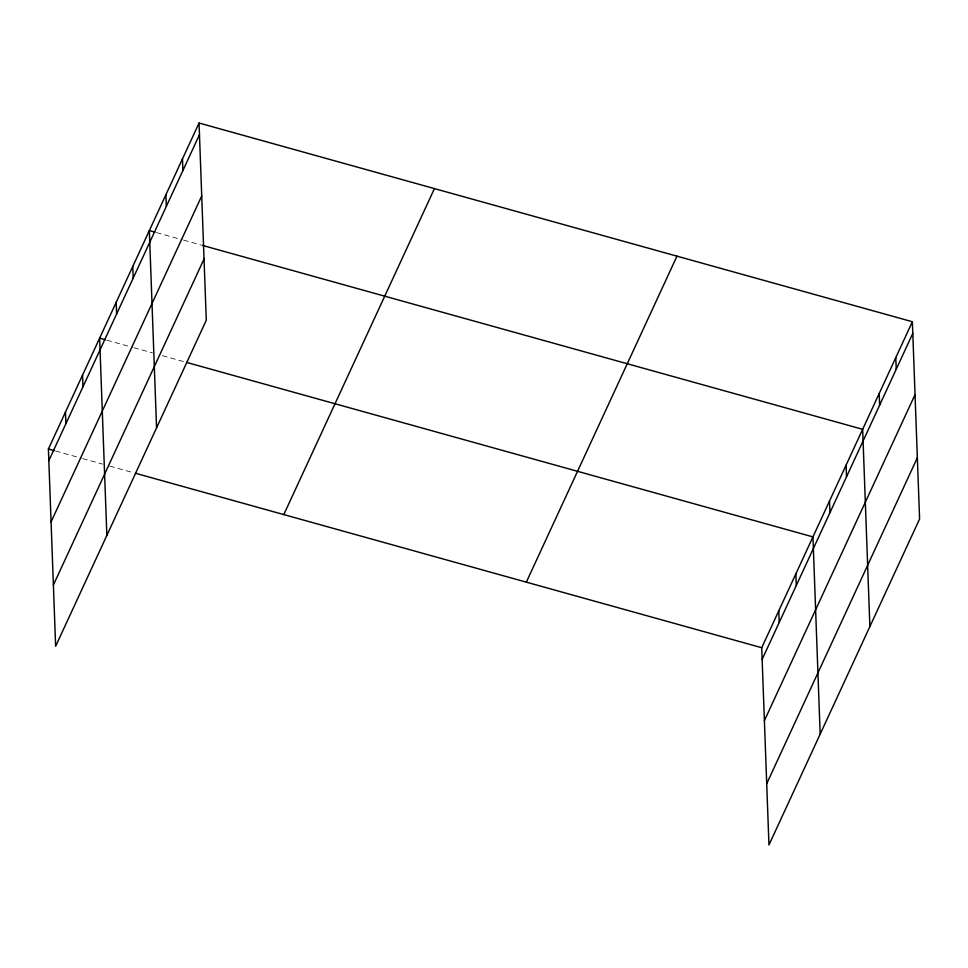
<?xml version="1.0" encoding="UTF-8"?>
<svg xmlns="http://www.w3.org/2000/svg" width="968" height="968" viewBox="0 0 968 968"><rect width="100%" height="100%" fill="white"/><g stroke="black" fill="none" stroke-linecap="round" stroke-linejoin="round"><path stroke-width="0.73" stroke-dasharray="4.84 3.63" d="M156.465 232.586L182.141 239.737M183.569 240.137L200.691 244.904M106.758 340.167L132.434 347.318M133.862 347.718L152.412 352.884M162.394 355.667L183.787 361.633M55.539 451.003L81.215 458.154M82.643 458.554L102.608 464.12M109.747 466.104L132.568 472.469"/><path stroke-width="1.45" d="M199.045 123.021L206.281 320.275L55.636 646.261L48.4 449.019L199.045 123.021L912.364 321.739L919.6 518.981L768.955 844.979L761.719 647.725L912.364 321.739M48.824 460.671L199.481 134.673M51.074 521.909L201.719 195.923M53.385 585.011L204.03 259.025M283.793 514.589L434.438 188.603M526.326 582.155L676.971 256.169M762.143 659.389L912.8 333.391M764.393 720.628L915.038 394.641M766.704 783.729L917.349 457.743M155.037 232.187L149.338 230.602L156.562 427.844M202.118 245.303L862.657 429.32L869.881 626.562M105.33 339.768L99.619 338.183L106.855 535.425M186.642 362.419L812.938 536.889L820.174 734.143M48.4 449.019L54.111 450.604M135.423 473.255L761.719 647.725M895.799 357.603L896.223 369.256M879.222 393.456L879.658 405.108M846.08 465.172L846.504 476.825M829.515 501.037L829.939 512.689M795.865 573.842L796.289 585.495M778.792 610.784L779.216 622.436M182.48 158.885L182.904 170.537M165.903 194.737L166.327 206.402M132.761 266.466L133.185 278.118M116.196 302.318L116.62 313.971M82.546 375.124L82.97 386.776M65.473 412.065L65.897 423.73"/></g></svg>
